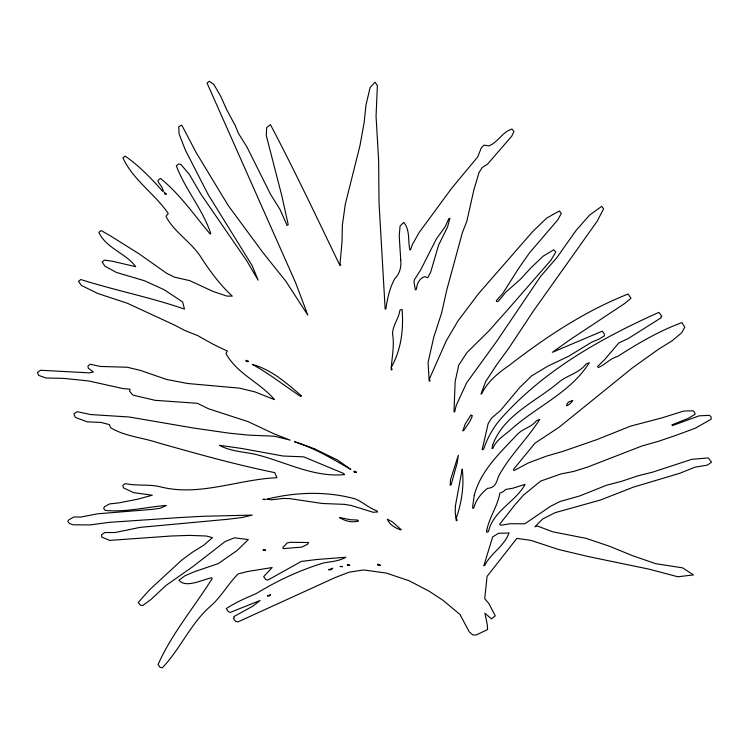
<?xml version="1.0" encoding="UTF-8"?>
<svg xmlns="http://www.w3.org/2000/svg" width="749" height="749" viewBox="0 0 749 749"><rect width="100%" height="100%" fill="white"/><g stroke="black" fill="none" stroke-linecap="round" stroke-linejoin="round"><path stroke-width="1.12" d="M400.724 260.118C401.567 267.084 399.582 273.891 394.648 278.937C389.62 288.159 387.402 298.551 385.894 308.869L385.164 309.168L379.041 203.138L378.62 160.033L376.054 116.114L377.384 85.48L374.987 82.193L370.1 87.605L366.027 104.813L364.108 122.77L359.969 145.624L345.298 204.234L342.349 225.271L342.068 241.487L340.055 263.339L340.786 264.912L339.999 265.623C317.258 218.502 294.722 170.725 270.445 124.652L266.7 127.536L266.288 135.56L281.793 195.695L288.215 224.653L287.101 225.505L280.06 209.561L270.595 194.412L246.833 146.776L238.463 133.444L235.223 125.551L226.647 109.532L220.543 95.919L213.718 84.263L209.271 81.285L207.052 83.055L295.602 282.691L307.82 315.123L285.875 281.296L263.058 252.759L228.211 205.507L196.144 152.534L181.735 125.092L178.758 126.759L179.067 133.912L185.452 150.268L208.044 194.3L252.179 265.689L258.105 280.163L247.011 261.186L200.62 193.738L189.272 174.264L180.809 164.405L178.571 164.012L176.324 165.782C185.228 189.628 202.764 209.28 210.815 233.669L210.085 233.969C194.16 214.944 179.844 194.094 160.436 178.393L158.179 180.163L158.217 182.054L161.765 186.969L163.451 191.023L162.72 191.323C151.364 178.487 139.295 165.978 125.223 156.12L122.948 157.889C133.032 179.957 154.64 193.682 168.253 213.474L165.932 216.302C173.993 231.918 190.143 241.337 200.011 255.755C209.308 270.286 219.747 284.611 232.302 296.127L226.797 296.08L213.156 291.492L189.769 280.65L174.274 277.093L166.484 273.198L138.958 253.742L110.066 235.663L101.115 230.552L98.812 232.33C106.218 248.35 125.832 253.134 135.691 266.672L112.228 261.204L104.457 260.118L102.145 261.897L104.879 266.204L116.488 272.467L144.473 280.744L164.106 289.685L182.634 301.95L184.488 309.094C150.446 297.287 115.046 290.397 80.826 279.536L78.505 281.315L81.416 285.453L97.847 293.514L127.339 303.251L174.236 324.935L184.853 330.496L197.68 335.589L213.212 344.297L227.387 351.112L225.983 353.5C236.75 373.676 260.137 382.57 274.527 399.629L254.838 391.867L239.259 388.122L187.522 383.488L166.418 379.415L140.634 370.465L127.246 367.244L100.197 366.448L90.32 364.239L87.961 366.027L88.242 368.143L93.382 371.972L89.328 372.852L40.652 370.268L37.45 372.412L38.555 375.352L45.932 377.983L63.787 378.376L88.803 380.979L122.639 388.506L130.073 389.208L129.502 391.109L132.835 395.098L155.127 400.322L197.343 403.29L208.54 408.767L248.116 421.65L273.788 433.708L290.144 440.14L274.396 436.199L248.64 435.141L229.138 433.165L194.216 428.147L129.193 416.996L90.882 414.572L77.147 411.688L73.879 413.841L75.331 417.418L87.174 421.827L100.965 422.427L109.382 424.58L110.646 427.754C124.924 436.386 142.75 437.603 158.451 442.902C196.978 453.772 235.486 464.642 274.714 472.6L276.924 477.722C238.098 479.351 199.281 496.765 160.492 486.85C148.911 483.994 136.87 486.129 125.27 483.573L122.817 485.399L123.445 487.861L133.528 492.636L152.29 495.192L138.041 499.124L118.969 502.869L109.626 503.89L104.645 506.689L103.596 508.346L105.188 510.387C125.439 512.503 145.971 507.036 166.25 505.435L160.258 508.225L152.627 509.329L97.51 513.833L80.789 517.063L73.917 516.969L68.908 519.769L67.794 521.416L69.395 523.476L73.187 524.815L90.226 524.909L109.139 522.362L179.329 517.578L203.597 516.248L252.282 515.106L242.03 517.493L227.471 519.3L140.026 527.38L115.046 532.53L104.972 532.52L101.602 534.692L101.705 537.061L109.738 540.404L171.147 536.012L189.572 535.376L206.443 536.031L212.482 537.66L203.691 545.216L192.212 552.378L181.408 560.402L149.8 589.557L138.265 602.43L140.335 605.248L142.806 605.454L150.98 599.472L165.95 585.484L192.624 566.787L225.177 541.518L234.474 537.81L248.34 539.598L237.04 550.524L218.277 563.594L194.609 571.646L184.994 575.756L178.945 580.185C185.668 588.733 203.176 579.258 211.789 577.779L212.154 578.565C194.225 607.224 171.914 633.429 158.048 664.56L160.146 667.434L162.364 667.715C180.481 648.887 190.499 623.571 210.591 606.128C221.339 596.7 228.108 583.93 238.116 573.94L247.947 571.431L272.13 567.545L263.667 576.664L265.783 579.576L267.88 580.082L301.267 561.441L317.061 559.484L345.813 557.275C339.1 561.17 331.208 561.6 323.718 562.911C300.077 570.064 277.551 580.531 256.504 593.423C246.112 597.974 235.645 602.327 226.217 608.656L228.342 611.596L230.14 612.448L260.043 600.511L252.881 606.128L233.819 616.605L234.334 617.775L233.351 618.356L235.486 621.324L238.079 621.848L335.187 577.554L349.156 572.161L363.611 569.961L386.306 573.06L409.263 580.821L428.999 591.158L442.818 600.174L459.97 614.433L469.248 631.847L472.834 634.937L476.195 634.983L487.627 629.534L487.243 624.404L484.903 613.197L491.513 618.889L495.267 615.837L488.732 603.31L484.715 598.769L487.084 576.356L516.885 538.372L530.891 540.375L558.81 549.569L588.789 556.666L648.943 569.137L677.845 576.767L693.49 574.932L682.648 567.882L655.534 563.641L632.568 555.674L609.508 546.264L586.28 538.4L552.762 531.818L537.258 525.985L534.917 526.781L542.679 518.991L555.215 512.634L600.689 499.948L633.336 487.159L679.82 473.274L694.857 467.189L707.487 465.073L711.55 462.189L708.329 457.901L691.664 459.362L652.754 472.113L637.596 475.905L621.923 481.214L606.493 485.249L579.857 495.904L559.99 501.521L550.646 506.24L524.815 523.794L510.275 523.748L500.613 525.246L499.677 524.234L514.919 504.826L523.345 495.258L540.666 481.073L560.804 473.977L573.687 471.439L588.031 466.917L642.071 445.936L658.249 441.376L675.664 435.441L695.325 428.213L711.176 419.187L711.073 416.856L709.472 415.339L699.042 415.854L672.312 425.638L671.947 424.852L688.265 418.373L695.119 414.234L694.566 412.325L692.975 410.798L683.659 411.07L661.966 417.867L630.77 426.069L596.728 439.663L562.621 451.469L546.864 456.001L528.504 462.863L514.029 470.587L513.411 469.483L535.058 443.099L559.175 427.202L632.708 367.665L658.221 349.437L672.48 340.542L681.721 332.734L684.792 327.21L681.965 322.622C658.98 330.974 637.998 343.463 617.466 356.533C609.995 358.331 605.248 364.819 598.339 367.506L597.59 366.476L604.499 359.754L618.843 342.92L628.458 338.417L661.245 317.698L660.88 316.911L661.882 316.424L658.886 312.38C601.4 338.099 544.738 369.931 502.233 417.24C493.713 426.481 487.636 437.322 483.601 449.185L482.141 449.784L488.17 423.634L491.494 418.185L500.435 410.564L519.703 387.523L531.584 375.914L547.35 366.383L568.322 356.412L591.551 342.265L598.62 339.297L604.377 335.927L604.2 333.567L602.224 331.198L552.331 352.33L570.064 339.7L624.666 303.514L630.976 298.271L628.102 294.02C584.735 311.135 545.684 337.125 508.983 365.549C498.169 373.002 487.524 381.7 481.682 393.731L480.952 394.03L485.698 381.522L496.774 364.632L508.337 348.847L533.485 310.882L597.14 221.273L603.61 208.756L601.644 206.378L589.482 215.188L576.187 230.317L556.966 257.487L540.46 276.578L496.727 341.263L466.711 382.73L456.281 405.2L454.727 411.697L453.997 411.987L455.158 381.494L458.734 365.147L466.955 352.573L489.003 330.805L507.588 309.88L550.918 260.221L555.777 252.123L553.811 249.745L543.297 256.083L531.378 267.365L520.658 279.049L505.678 292.307L498.45 301.173L496.643 301.575L496.278 300.789L502.879 293.29L518.28 268.938L529.318 253.096L557.902 219.738L561.282 213.39L559.325 211.003L546.63 218.128L532.661 231.61L478.274 293.983L457.957 320.975L446.32 340.72L429.355 379.05L430.095 380.623L429.224 381.269L428.063 362.553L433.737 337.284L441.564 313.129L446.9 289.47L462.423 232.508L466.814 221.358L473.911 189.684L479.098 172.373L482.262 167.514L487.552 164.106L511.726 136.215L513.936 131.468L511.979 129.062C502.317 131.871 497.963 142.479 488.769 145.933L484.079 145.091L481.345 147.815L477.722 156.878L451.75 188.158L419.168 232.462L412.287 244.689L410.621 249.632L409.89 249.932C407.802 240.841 410.302 229.887 403.711 222.397L400.069 226.048L399.236 235.757L400.724 260.118M392.532 333.623C394.686 345.898 391.671 357.891 391.184 369.987L392.148 369.444L391.203 367.413C401.211 349.895 403.767 329.195 402.044 309.346L399.882 310.226C398.88 318.465 392.785 325.216 392.532 333.623M455.373 506.024L455.252 512.588L456.281 520.724L457.218 520.34L456.244 518.13C461.674 502.879 464.324 485.006 462.189 469.117L455.373 506.024M471.973 415.676L471.936 417.193L469.735 421.678L463.734 430.535L462.807 430.909L465.166 424.084L470.971 414.946L471.973 415.676M486.756 530.358L486.616 532.314L488.498 531.556C493.132 510.752 515.481 501.999 525.124 484.341L512.737 488.245L505.697 489.434L503.478 491.513L499.864 493.198C497.542 506.287 489.284 517.344 486.756 530.358M450.524 479.706L450.177 485.24L451.104 484.865L457.236 462.798L458.332 455.223L450.524 479.706M474.295 495.126L472.741 505.95L472.788 508.402L473.733 508.019C475.802 500.145 481.176 493.329 487.505 488.376C495.754 487.758 496.475 481.981 498.722 475.924C509.957 455.289 527.333 438.989 539.748 419.384L536.49 420.704C531.79 426.93 523.485 428.456 517.971 433.718C500.847 452.022 480.952 470.035 474.295 495.126M270.483 594.678L269.331 596.073L267.374 595.932L270.483 594.678M416.51 288.356L416.322 289.498L415.377 289.882L413.982 281.811L414.394 279.733L420.648 269.977L436.339 238.987L445.178 226.722L448.82 218.68L449.906 218.24L447.528 227.087L438.568 245.148L430.647 272.262L427.726 277.795L425.058 276.615C419.88 277.767 417.024 283.412 416.51 288.356M508.871 533.073C504.526 546.012 490.735 553.221 484.762 565.401L483.817 565.785L492.683 536.874L498.628 533.251L508.871 533.073M492.561 445.299L491.999 448.595L492.945 448.211C496.774 438.839 506.446 434.27 513.29 427.464C538.353 405.818 571.318 391.624 589.238 362.759L585.999 364.07C579.454 372.89 567.892 375.09 559.54 381.634C536.378 401.52 503.571 414.693 492.561 445.299M572.676 400.406C571.478 403.524 562.771 409.619 568.407 402.138L572.676 400.406M308.438 542.529L307.652 544.251L301.894 547.098L283.281 548.633L282.813 547.622L287.167 542.922L290.144 542.285L308.438 542.529M400.949 529.524L400.687 529.927C395.313 527.97 389.386 524.871 387.345 519.16L392.645 522.062L400.949 529.524M377.412 511.876L373.255 512.316L351.094 505.444L344.259 504.349L322.407 503.497L289.554 498.6L283.206 498.431L271.344 499.798L266.766 499.18C295.658 492.037 326.498 490.932 355.326 498.937C362.956 502.13 369.06 508.15 376.934 510.855L377.412 511.876M332.65 568.294L331.002 569.83L328.474 569.746L332.65 568.294M248.509 361.524C245.129 362.432 244.623 358.827 248.34 361.112L248.509 361.524M356.487 472.366C353.107 473.284 352.592 469.679 356.318 471.964L356.487 472.366M380.22 565.373C376.841 566.281 376.326 562.677 380.052 564.961L380.22 565.373M301.351 395.79L300.733 396.474C284.592 385.875 269.462 373.714 252.366 364.435C271.447 369.641 286.698 383.151 301.351 395.79M265.418 499.546L262.908 499.34A27.732 24.923 52.1 0 0 264.322 499.293L265.418 499.546M265.446 550.141L262.946 549.935A27.741 24.932 52.1 0 0 264.35 549.897L265.446 550.141M342.536 566.675L340.027 566.469A27.732 24.923 52.1 0 0 341.441 566.422L342.536 566.675M349.689 565.177L347.19 564.971A27.713 24.914 52.1 0 0 348.594 564.924L349.689 565.177M166.287 194.094L165.229 194.412L164.171 192.137L166.287 194.094M358.125 521.051C351.824 522.952 344.858 520.976 339.447 517.493L350.223 519.712L357.666 520.059L358.125 521.051M344.334 474.632C313.812 477.478 285.94 462.199 257.169 454.774C244.567 451.722 230.992 451.675 219.382 445.29L241.89 448.501L283.019 456.019L303.719 456.862L341.432 472.535L343.857 473.621L344.334 474.632M314.187 448.679L294.554 441.704C314.664 448.127 332.725 459.025 350.841 469.445L337.322 459.914L314.187 448.679"/></g></svg>
